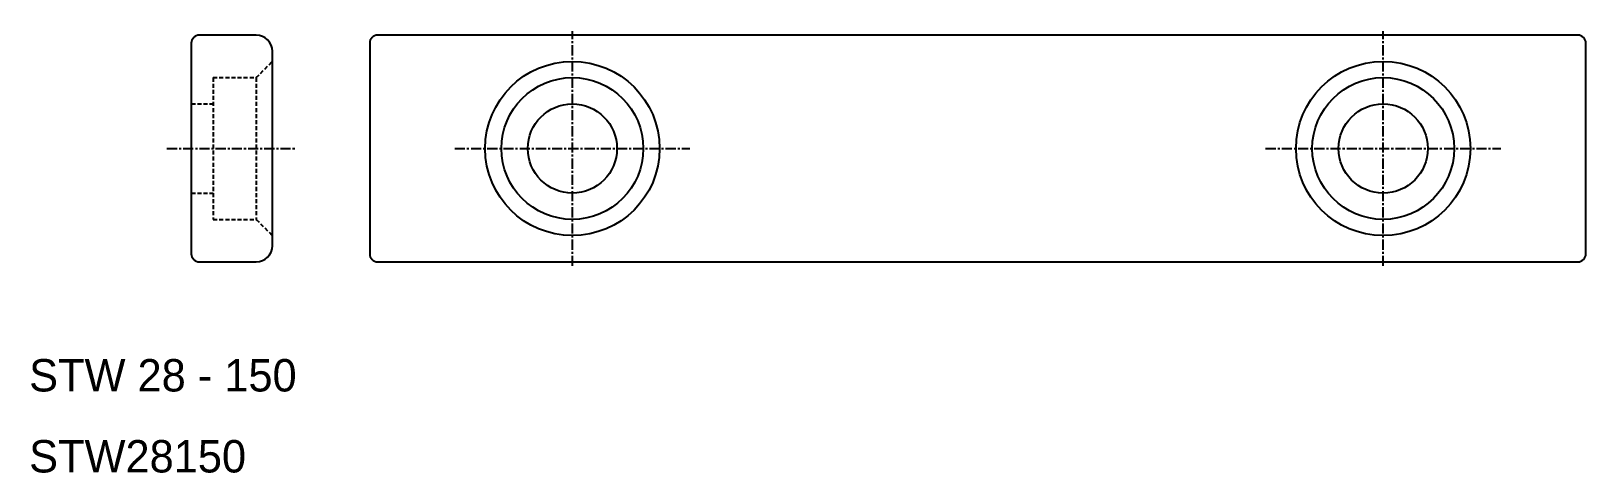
# Model space of a CAD drawing. Extents: x 10 to 202, y 10 to 64.
import ezdxf

# ---------------------------------------------------------------- set-up
doc = ezdxf.new("R2010")
doc.units = 0
doc.linetypes.add('CENTER', pattern=[2, 1.25, -0.25, 0.25, -0.25])
doc.linetypes.add('DASHED', pattern=[0.75, 0.5, -0.25])
doc.layers.get('0').update_dxf_attribs({"linetype": 'CONTINUOUS'})
doc.layers.add('CENTER', color=1, linetype='CENTER')

msp = doc.modelspace()

# ---------------------------------------------------------------- linework, layer by layer
at = {"color": 7, "linetype": 'CONTINUOUS'}
for p, q in [((38, 64), (31, 64)), ((201, 64), (53, 64)), ((30, 63), (30, 37)), ((40, 38), (40, 62)), ((52, 63), (52, 37)), ((202, 37), (202, 63)), ((31, 36), (38, 36)), ((53, 36), (201, 36))]:
    msp.add_line(p, q, dxfattribs=at)
at = {"color": 3, "linetype": 'DASHED'}
for p, q in [((38, 58.75), (40, 60.75)), ((32.7, 58.75), (32.7, 41.25)), ((32.7, 58.75), (38, 58.75)), ((38, 58.75), (38, 41.25)), ((30, 55.5), (32.7, 55.5)), ((30, 44.5), (32.7, 44.5)), ((32.7, 41.25), (38, 41.25)), ((38, 41.25), (40, 39.25))]:
    msp.add_line(p, q, dxfattribs=at)
at = {"color": 7, "linetype": 'CONTINUOUS'}
for centre, radius in [((77, 50), 10.75), ((177, 50), 10.75), ((77, 50), 8.75), ((177, 50), 8.75), ((77, 50), 5.5), ((177, 50), 5.5)]:
    msp.add_circle(centre, radius, dxfattribs=at)
for centre, radius, start, end in [((31, 63), 1, 90, 180), ((38, 62), 2, 0, 90), ((53, 63), 1, 90, 180), ((201, 63), 1, 0, 90), ((31, 37), 1, 180, 270), ((38, 38), 2, 270, 0), ((53, 37), 1, 180, 270), ((201, 37), 1, 270, 0)]:
    msp.add_arc(centre, radius, start, end, dxfattribs=at)
at = {"layer": 'CENTER', "color": 1, "linetype": 'CENTER'}
for p, q in [((77, 35.5), (77, 64.5)), ((177, 35.5), (177, 64.5)), ((27, 50), (43, 50)), ((62.5, 50), (91.5, 50)), ((162.5, 50), (191.5, 50))]:
    msp.add_line(p, q, dxfattribs=at)

# ---------------------------------------------------------------- texts
at = {"color": 7, "linetype": 'CONTINUOUS'}
for s, p in [('STW 28 - 150', (10, 20)), ('STW28150', (10, 10))]:
    msp.add_text(s, height=4, dxfattribs=at).set_placement(p)

doc.saveas('drawing.dxf')
